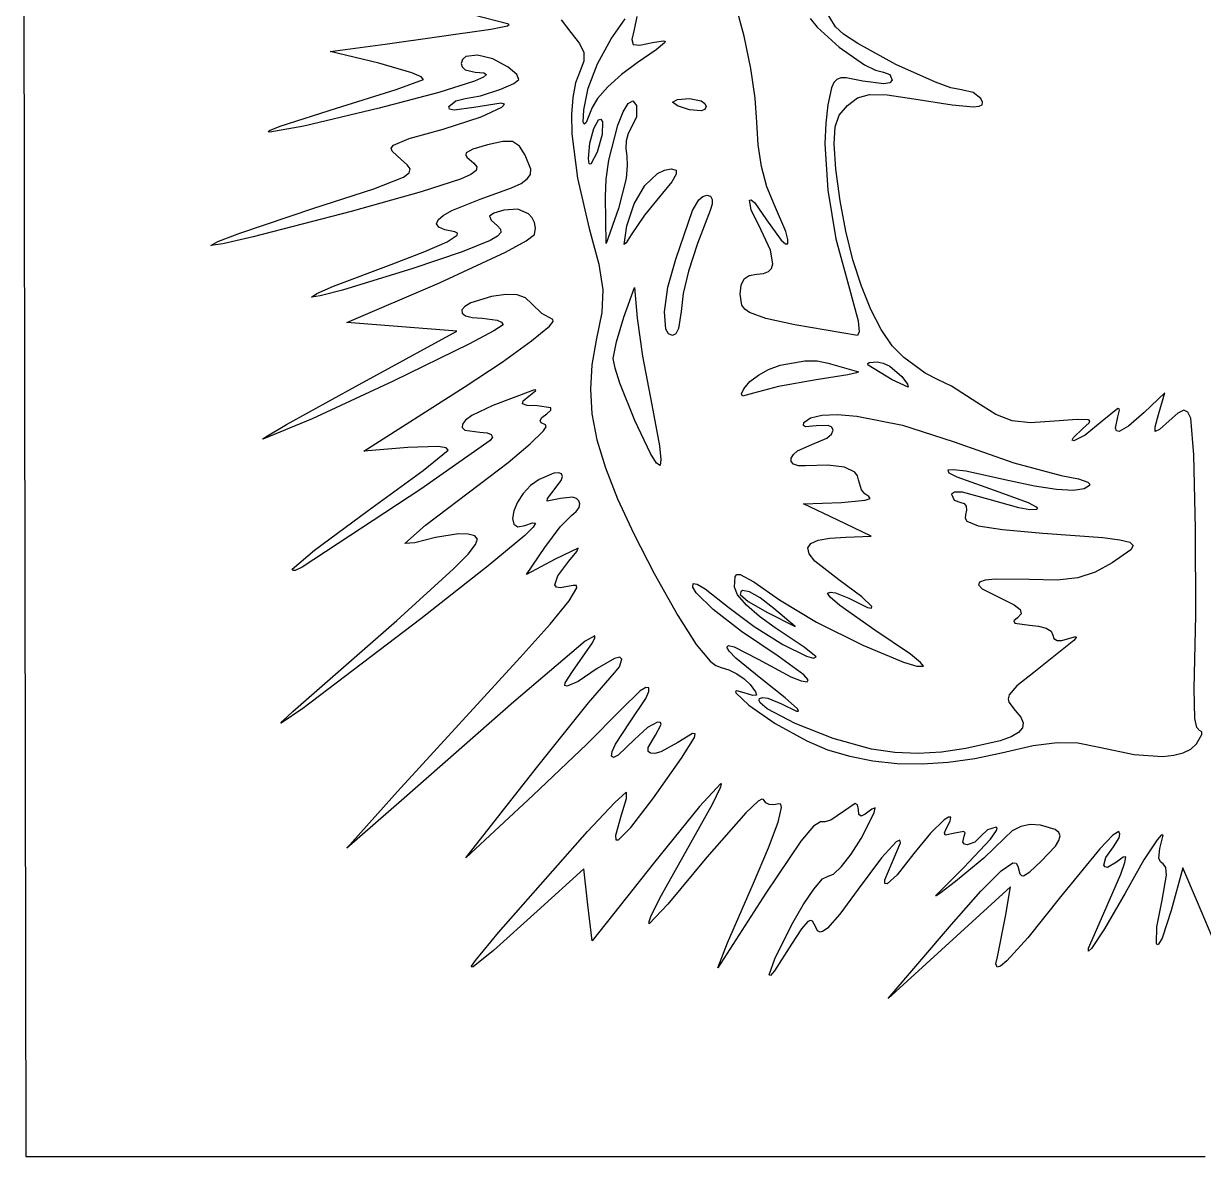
# Model space of a CAD drawing. Extents: x -210 to 584, y -218 to 350.
# Drawn here: x 348.8 to 461.6, y -2.8 to 105.4 of the extents above; entities that cross this region are included whole.
import ezdxf

# ---------------------------------------------------------------- set-up
doc = ezdxf.new("R2010")
doc.units = 0

msp = doc.modelspace()

# ---------------------------------------------------------------- linework, layer by layer
at = {"layer": 'Ebene 1'}
for p, q in [((348.78121, 113.364), (348.98901, -2.817)), ((395.05847, 105.430449), (391.82551, 106.242989)), ((407.416511, 106.126582), (407.14705, 104.86101)), ((417.669469, 104.222877), (416.88124, 107.15524)), ((426.3956, 105.11615), (425.325543, 106.911914)), ((393.469595, 104.893468), (395.051514, 105.225121)), ((395.051514, 105.225121), (395.216833, 105.337739)), ((395.216833, 105.337739), (395.05847, 105.430449)), ((400.170555, 105.806351), (401.09606, 104.58353)), ((404.950152, 103.989779), (406.289201, 105.885208)), ((423.978568, 105.926716), (424.64305, 105.094346)), ((424.64305, 105.094346), (426.759766, 103.171641)), ((427.189945, 104.4154), (426.3956, 105.11615)), ((383.33897, 103.477629), (393.469595, 104.893468)), ((401.09606, 104.58353), (401.946442, 103.531507)), ((403.652463, 101.578468), (404.950152, 103.989779)), ((407.147, 104.86101), (406.920387, 103.914812)), ((406.920387, 103.914812), (407.06075, 103.448149)), ((407.14705, 104.86101), (407.147, 104.86101)), ((408.91106, 103.62507), (409.927899, 103.80603)), ((409.927899, 103.80603), (410.111411, 103.757269)), ((418.311553, 101.154411), (417.669469, 104.222877)), ((428.535818, 103.526704), (427.189945, 104.4154)), ((378.0854, 102.782159), (383.33897, 103.477629)), ((382.73777, 101.646379), (378.0854, 102.782159)), ((401.946442, 103.531507), (402.355785, 102.669093)), ((402.355785, 102.669093), (402.360833, 101.84692)), ((407.06075, 103.448149), (407.685253, 103.378931)), ((409.263732, 102.922935), (407.45128, 101.6841)), ((407.685253, 103.378931), (408.91106, 103.62507)), ((410.067364, 103.601115), (409.263732, 102.922935)), ((410.111411, 103.757269), (410.067364, 103.601115)), ((426.759766, 103.171641), (429.18013, 101.497023)), ((432.186505, 101.532325), (428.535818, 103.526704)), ((385.909639, 100.7261), (382.73777, 101.646379)), ((390.732047, 102.015093), (390.61313, 101.619649)), ((390.61313, 101.619649), (390.71942, 101.293932)), ((391.06096, 102.278182), (390.732047, 102.015093)), ((392.181754, 102.42055), (391.06096, 102.278182)), ((393.641463, 102.073276), (392.181754, 102.42055)), ((395.10604, 101.262879), (393.641463, 102.073276)), ((402.360833, 101.84692), (401.99833, 100.91562)), ((402.77069, 99.26306), (403.652463, 101.578468)), ((407.45128, 101.6841), (405.943717, 100.573884)), ((435.95639, 99.826726), (432.186505, 101.532325)), ((386.785955, 100.354217), (385.909639, 100.7261)), ((390.71942, 101.293932), (391.008826, 101.027201)), ((391.008826, 101.027201), (391.96019, 100.780789)), ((391.96019, 100.780789), (392.784085, 100.728114)), ((393.048221, 100.569674), (392.75094, 100.304851)), ((392.784085, 100.728114), (393.048221, 100.569674)), ((395.942642, 100.570984), (395.10604, 101.262879)), ((396.143229, 100.107941), (395.942642, 100.570984)), ((401.99833, 100.91562), (401.563802, 99.779528)), ((405.943717, 100.573884), (404.627247, 99.396885)), ((418.743632, 98.301835), (418.311553, 101.154411)), ((429.18013, 101.497023), (430.224169, 100.974762)), ((430.224169, 100.974762), (431.00811, 100.78094)), ((431.00811, 100.78094), (431.591168, 100.56048)), ((431.591168, 100.56048), (431.83368, 100.03042)), ((384.407763, 99.134711), (387.00262, 100.108469)), ((387.00262, 100.108469), (386.785955, 100.354217)), ((391.89058, 99.933024), (388.473984, 98.865881)), ((392.75094, 100.304851), (391.89058, 99.933024)), ((394.39965, 99.165749), (395.648623, 99.698086)), ((395.648623, 99.698086), (396.143229, 100.107941)), ((401.563802, 99.779528), (401.287002, 98.380908)), ((404.627247, 99.396885), (403.643526, 98.293536)), ((426.041063, 99.314059), (425.68671, 97.66875)), ((426.248469, 99.806143), (426.041063, 99.314059)), ((426.523924, 100.110399), (426.248469, 99.806143)), ((426.903349, 100.25124), (426.523924, 100.110399)), ((427.422665, 100.253082), (426.903349, 100.25124)), ((429.02466, 99.93742), (427.422665, 100.253082)), ((431.023733, 99.685908), (429.02466, 99.93742)), ((431.617732, 99.784999), (431.023733, 99.685908)), ((431.83368, 100.03042), (431.617732, 99.784999)), ((437.451259, 99.299005), (435.95639, 99.826726)), ((438.4542, 99.10362), (437.451259, 99.299005)), ((378.7132, 97.358289), (384.407763, 99.134711)), ((388.473984, 98.865881), (382.78515, 97.363289)), ((390.0959, 98.044156), (391.01232, 98.264229)), ((391.01232, 98.264229), (392.466068, 98.529053)), ((392.466068, 98.529053), (394.39965, 99.165749)), ((401.287002, 98.380908), (401.166506, 96.744646)), ((402.338334, 97.196321), (402.77069, 99.26306)), ((403.643526, 98.293536), (403.13421, 97.40427)), ((410.819, 97.9428), (411.29384, 98.16995)), ((411.29384, 98.16995), (412.43549, 98.26441)), ((412.43549, 98.26441), (413.577115, 98.041064)), ((418.90185, 96.01714), (418.743632, 98.301835)), ((427.54458, 97.61819), (428.519097, 98.342495)), ((428.519097, 98.342495), (429.672391, 98.66658)), ((429.672391, 98.66658), (431.35053, 98.624972)), ((431.35053, 98.624972), (433.89958, 98.2522)), ((433.89958, 98.2522), (437.548423, 97.672907)), ((439.566184, 98.856743), (438.4542, 99.10362)), ((440.32044, 98.2641), (439.566184, 98.856743)), ((440.471315, 97.922532), (440.32044, 98.2641)), ((373.301534, 95.639114), (378.7132, 97.358289)), ((382.78515, 97.363289), (375.582276, 95.641786)), ((389.45416, 97.515039), (390.0959, 98.044156)), ((389.487977, 97.265382), (389.45416, 97.515039)), ((389.935435, 97.165966), (389.487977, 97.265382)), ((391.83118, 97.426839), (389.935435, 97.165966)), ((394.430054, 97.848033), (391.83118, 97.426839)), ((392.534779, 96.512675), (394.521584, 97.442554)), ((394.762424, 97.729735), (394.430054, 97.848033)), ((394.521584, 97.442554), (394.762424, 97.729735)), ((402.290875, 96.013176), (402.338334, 97.196321)), ((403.13421, 97.40427), (402.574203, 95.990276)), ((406.103538, 96.989858), (406.600526, 97.817289)), ((406.600526, 97.817289), (407.044046, 98.067534)), ((407.044046, 98.067534), (407.38857, 97.60705)), ((407.38857, 97.60705), (407.386065, 96.534035)), ((411.29384, 97.586809), (410.819, 97.9428)), ((412.43549, 97.18248), (411.29384, 97.586809)), ((413.577115, 97.095976), (412.43549, 97.18248)), ((413.577115, 98.041064), (413.924408, 97.799305)), ((413.924408, 97.243482), (413.577115, 97.095976)), ((413.924408, 97.799305), (414.05196, 97.50409)), ((414.05196, 97.50409), (413.924408, 97.243482)), ((414.05196, 97.50409), (414.05196, 97.50409)), ((425.68671, 97.66875), (425.472476, 95.931748)), ((426.771543, 96.701049), (427.54458, 97.61819)), ((437.548423, 97.672907), (439.616668, 97.481405)), ((439.616668, 97.481405), (440.160337, 97.531257)), ((440.160337, 97.531257), (440.431583, 97.678276)), ((440.431583, 97.678276), (440.471315, 97.922532)), ((388.89865, 95.360669), (392.534779, 96.512675)), ((401.166506, 96.744646), (401.200892, 94.895629)), ((402.394572, 95.839405), (402.290875, 96.013176)), ((402.574203, 95.990276), (402.394572, 95.839405)), ((403.29533, 95.404281), (403.752714, 96.23)), ((403.752714, 96.23), (403.958194, 96.294773)), ((403.958194, 96.294773), (404.11998, 96.05295)), ((404.11998, 96.05295), (404.087815, 94.844786)), ((405.598606, 95.718786), (406.103538, 96.989858)), ((407.386065, 96.534035), (406.88799, 95.46627)), ((419.011303, 93.85219), (418.90185, 96.01714)), ((425.472476, 95.931748), (425.402922, 93.956381)), ((426.36764, 95.578199), (426.771543, 96.701049)), ((372.176229, 95.102504), (372.279604, 95.209687)), ((372.339481, 95.067004), (372.176229, 95.102504)), ((372.279604, 95.209687), (373.301534, 95.639114)), ((375.582276, 95.641786), (372.339481, 95.067004)), ((385.650956, 94.451996), (388.89865, 95.360669)), ((401.200892, 94.895629), (401.728617, 90.65887)), ((402.917138, 94.023032), (403.29533, 95.404281)), ((404.087815, 94.844786), (403.61876, 93.15939)), ((404.747018, 92.379891), (405.598606, 95.718786)), ((406.589638, 94.924189), (406.406111, 94.234795)), ((406.88804, 95.46627), (406.589638, 94.924189)), ((406.88799, 95.46627), (406.88804, 95.46627)), ((426.280319, 93.955982), (426.36764, 95.578199)), ((383.926473, 93.548215), (384.140153, 93.83159)), ((384.140153, 93.83159), (385.650956, 94.451996)), ((393.14915, 93.865519), (391.744706, 93.443866)), ((394.587051, 94.181749), (393.14915, 93.865519)), ((395.538771, 94.156005), (394.587051, 94.181749)), ((396.196321, 93.734975), (395.538771, 94.156005)), ((396.75171, 92.865349), (396.196321, 93.734975)), ((402.78745, 92.53349), (402.917138, 94.023032)), ((406.406111, 94.234795), (406.352089, 93.486616)), ((419.33313, 91.777255), (419.011303, 93.85219)), ((425.402922, 93.956381), (425.67074, 89.529136)), ((426.45703, 91.54074), (426.280319, 93.955982)), ((384.015481, 93.239379), (383.926473, 93.548215)), ((384.92618, 92.415289), (384.015481, 93.239379)), ((391.110508, 93.081713), (391.055841, 92.887702)), ((391.055841, 92.887702), (391.162046, 92.66627)), ((391.744706, 93.443866), (391.110508, 93.081713)), ((391.162046, 92.66627), (391.81481, 92.084749)), ((397.274572, 91.525289), (396.75171, 92.865349)), ((402.859001, 92.051653), (402.78745, 92.53349)), ((403.61876, 93.15939), (403.022081, 91.995865)), ((403.61876, 93.15939), (403.61876, 93.15939)), ((406.352089, 93.486616), (406.4422, 92.76818)), ((406.4422, 92.76818), (406.505516, 91.868946)), ((385.470248, 91.955303), (384.92618, 92.415289)), ((385.740301, 91.561263), (385.470248, 91.955303)), ((385.645924, 91.183234), (385.740301, 91.561263)), ((392.044003, 91.413854), (391.556628, 91.03242)), ((391.81481, 92.084749), (392.104951, 91.754777)), ((392.104951, 91.754777), (392.044003, 91.413854)), ((397.236379, 91.025585), (397.274572, 91.525289)), ((403.022081, 91.995865), (402.859001, 92.051653)), ((404.491413, 90.579154), (404.747018, 92.379891)), ((406.505516, 91.868946), (406.3786, 90.628481)), ((409.400334, 91.125376), (410.045743, 91.442865)), ((410.045743, 91.442865), (410.69096, 91.55355)), ((410.69096, 91.55355), (411.160595, 91.432066)), ((411.160595, 91.432066), (411.190415, 91.037354)), ((419.857532, 89.83882), (419.33313, 91.777255)), ((426.849398, 88.500758), (426.45703, 91.54074)), ((382.272046, 89.645895), (385.0967, 90.771285)), ((385.0967, 90.771285), (385.645924, 91.183234)), ((390.567488, 90.580914), (386.782558, 89.349446)), ((391.556628, 91.03242), (390.567488, 90.580914)), ((396.358553, 90.16969), (396.944519, 90.586861)), ((396.944519, 90.586861), (397.236379, 91.025585)), ((401.728617, 90.65887), (402.85879, 85.86972)), ((404.40997, 88.86895), (404.491413, 90.579154)), ((406.3786, 90.628481), (405.6571, 87.77872)), ((408.176574, 89.957372), (409.400334, 91.125376)), ((410.764175, 90.324025), (409.86563, 89.24669)), ((411.190415, 91.037354), (410.764175, 90.324025)), ((376.54301, 87.785629), (382.272046, 89.645895)), ((386.782558, 89.349446), (380.08651, 87.482969)), ((392.43164, 88.653209), (395.438043, 89.734643)), ((395.438043, 89.734643), (396.358553, 90.16969)), ((407.154951, 88.224315), (408.176574, 89.957372)), ((409.86563, 89.24669), (408.135731, 87.124647)), ((409.86563, 89.24669), (409.86563, 89.24669)), ((420.57471, 88.08337), (419.857532, 89.83882)), ((425.67074, 89.529136), (426.435943, 84.864173)), ((389.73154, 87.586959), (392.43164, 88.653209)), ((404.46697, 84.42328), (404.40997, 88.86895)), ((406.47074, 86.10098), (407.154951, 88.224315)), ((412.73575, 87.5691), (413.329336, 88.605875)), ((413.329336, 88.605875), (413.720242, 88.921266)), ((413.720242, 88.921266), (414.11361, 89.0371)), ((414.11361, 89.0371), (414.454284, 88.934698)), ((414.619096, 88.179394), (414.43394, 87.5691)), ((414.454284, 88.934698), (414.624329, 88.641695)), ((414.624329, 88.641695), (414.619096, 88.179394)), ((418.175274, 88.572899), (418.348714, 88.593032)), ((418.358331, 87.655373), (418.175274, 88.572899)), ((418.348714, 88.593032), (418.687202, 88.29808)), ((418.687202, 88.29808), (419.82452, 86.69492)), ((421.654788, 85.565153), (420.57471, 88.08337)), ((427.396675, 85.588703), (426.849398, 88.500758)), ((369.450899, 85.410615), (376.54301, 87.785629)), ((380.08651, 87.482969), (370.73864, 85.065534)), ((388.409293, 86.687723), (388.896488, 87.114278)), ((388.896488, 87.114278), (389.73154, 87.586959)), ((393.736802, 87.31072), (393.337833, 87.01909)), ((393.337833, 87.01909), (393.473887, 86.648442)), ((394.70793, 87.616869), (393.736802, 87.31072)), ((396.031446, 87.700063), (394.70793, 87.616869)), ((397.058309, 87.259228), (396.031446, 87.700063)), ((397.413007, 86.88029), (397.058309, 87.259228)), ((397.636557, 86.415933), (397.413007, 86.88029)), ((405.6571, 87.77872), (404.46697, 84.42328)), ((408.135731, 87.124647), (406.87447, 85.26212)), ((411.14465, 82.93841), (412.73575, 87.5691)), ((414.43394, 87.5691), (413.214587, 84.41404)), ((414.43394, 87.5691), (414.43394, 87.5691)), ((419.30597, 85.6815), (418.358331, 87.655373)), ((388.273345, 86.311662), (388.409293, 86.687723)), ((388.492039, 85.990468), (388.273345, 86.311662)), ((389.068766, 85.72851), (388.492039, 85.990468)), ((393.473887, 86.648442), (394.10783, 86.105239)), ((394.10783, 86.105239), (394.39241, 85.798387)), ((394.39241, 85.798387), (394.399614, 85.481069)), ((397.61423, 85.291749), (397.709963, 85.881354)), ((397.709963, 85.881354), (397.636557, 86.415933)), ((402.85879, 85.86972), (403.769405, 82.444906)), ((406.200405, 84.316887), (406.47074, 86.10098)), ((419.82452, 86.69492), (421.208282, 84.738753)), ((366.67581, 84.241429), (367.361853, 84.617135)), ((367.361853, 84.617135), (369.450899, 85.410615)), ((370.73864, 85.065534), (367.826581, 84.401133)), ((390.00692, 85.530159), (389.068766, 85.72851)), ((389.276195, 84.590594), (390.24805, 85.22683)), ((390.282521, 85.421843), (390.00692, 85.530159)), ((390.24805, 85.22683), (390.282521, 85.421843)), ((393.395125, 84.72155), (390.720821, 83.639713)), ((394.08275, 85.129914), (393.395125, 84.72155)), ((394.399614, 85.481069), (394.08275, 85.129914)), ((394.845319, 83.602695), (396.821451, 84.677364)), ((396.821451, 84.677364), (397.61423, 85.291749)), ((406.87447, 85.26212), (406.407979, 84.472047)), ((420.18717, 83.794125), (419.30597, 85.6815)), ((421.208282, 84.738753), (421.623425, 84.377794)), ((421.855605, 84.807516), (421.654788, 85.565153)), ((421.842175, 84.406223), (421.855605, 84.807516)), ((426.435943, 84.864173), (427.64431, 80.43865)), ((428.081236, 82.853468), (427.396675, 85.588703)), ((367.826581, 84.401133), (366.67581, 84.241429)), ((383.91194, 82.430479), (387.145958, 83.649221)), ((390.720821, 83.639713), (386.00316, 82.048589)), ((387.145958, 83.649221), (389.276195, 84.590594)), ((388.53466, 80.678069), (394.845319, 83.602695)), ((406.407979, 84.472047), (406.200405, 84.316887)), ((413.214587, 84.41404), (412.357422, 81.793081)), ((420.415791, 82.489233), (420.18717, 83.794125)), ((421.623425, 84.377794), (421.842175, 84.406223)), ((378.409845, 80.340479), (383.91194, 82.430479)), ((403.769405, 82.444906), (404.155616, 80.006825)), ((410.373451, 80.238255), (411.14465, 82.93841)), ((420.284335, 82.044305), (420.415791, 82.489233)), ((428.885454, 80.343946), (428.081236, 82.853468)), ((386.00316, 82.048589), (379.267903, 79.97532)), ((412.357422, 81.793081), (411.845847, 79.648426)), ((417.665299, 81.03928), (418.167429, 81.3788)), ((418.167429, 81.3788), (418.90185, 81.48722)), ((418.90185, 81.48722), (419.527784, 81.547663)), ((419.527784, 81.547663), (419.988472, 81.731903)), ((419.988472, 81.731903), (420.284335, 82.044305)), ((376.803639, 79.63459), (378.409845, 80.340479)), ((379.70186, 76.873539), (388.53466, 80.678069)), ((406.17213, 77.37773), (407.18243, 80.22918)), ((407.18243, 80.22918), (407.43266, 77.29317)), ((410.052265, 77.893859), (410.373451, 80.238255)), ((417.28536, 79.58139), (417.377322, 80.447273)), ((417.377322, 80.447273), (417.665299, 81.03928)), ((427.64431, 80.43865), (428.578499, 77.032115)), ((429.791703, 78.10903), (428.885454, 80.343946)), ((376.29391, 79.292109), (376.803639, 79.63459)), ((377.151455, 79.414732), (376.29391, 79.292109)), ((379.267903, 79.97532), (377.151455, 79.414732)), ((393.51773, 79.349509), (391.554915, 78.75601)), ((394.902872, 79.541972), (393.51773, 79.349509)), ((395.967613, 79.504181), (394.902872, 79.541972)), ((396.767194, 79.2268), (395.967613, 79.504181)), ((397.35686, 78.700489), (396.767194, 79.2268)), ((404.155616, 80.006825), (404.0639, 77.826617)), ((411.845847, 79.648426), (411.66326, 77.92228)), ((417.454487, 78.541752), (417.28536, 79.58139)), ((390.981533, 78.415297), (390.694795, 78.079304)), ((390.694795, 78.079304), (390.705672, 77.773551)), ((391.554915, 78.75601), (390.981533, 78.415297)), ((398.340104, 77.743596), (397.35686, 78.700489)), ((410.195997, 76.240991), (410.052265, 77.893859)), ((411.66326, 77.92228), (411.401241, 76.293058)), ((417.725105, 78.153716), (417.454487, 78.541752)), ((418.172391, 77.824004), (417.725105, 78.153716)), ((430.782358, 76.197612), (429.791703, 78.10903)), ((384.95543, 76.454139), (379.70186, 76.873539)), ((390.705672, 77.773551), (391.025135, 77.523558)), ((391.025135, 77.523558), (391.664154, 77.354847)), ((391.664154, 77.354847), (392.6337, 77.292939)), ((392.6337, 77.292939), (394.053679, 77.108135)), ((394.053679, 77.108135), (394.480139, 76.908092)), ((394.480139, 76.908092), (394.63023, 76.663809)), ((399.39174, 77.148579), (398.340104, 77.743596)), ((399.062533, 76.534366), (399.417114, 76.955816)), ((399.417114, 76.955816), (399.39174, 77.148579)), ((404.0639, 77.826617), (403.54073, 75.17542)), ((405.458609, 75.038045), (406.17213, 77.37773)), ((407.43266, 77.29317), (407.956074, 73.643331)), ((419.75486, 77.250951), (418.172391, 77.824004)), ((422.51768, 76.6454), (419.75486, 77.250951)), ((428.578499, 77.032115), (428.687037, 75.995837)), ((380.51011, 70.763849), (390.20897, 76.034709)), ((390.20897, 76.034709), (384.95543, 76.454139)), ((393.745886, 76.073973), (391.40465, 74.839108)), ((394.63023, 76.663809), (393.745886, 76.073973)), ((397.35274, 75.111406), (399.062533, 76.534366)), ((410.446864, 75.778808), (410.195997, 76.240991)), ((410.81955, 75.61542), (410.446864, 75.778808)), ((411.136342, 75.797445), (410.81955, 75.61542)), ((411.401241, 76.293058), (411.136342, 75.797445)), ((428.5183, 75.61524), (422.51768, 76.6454)), ((428.687037, 75.995837), (428.5183, 75.61524)), ((431.839793, 74.658584), (430.782358, 76.197612)), ((391.40465, 74.839108), (384.129568, 71.280464)), ((394.540822, 73.091714), (397.35274, 75.111406)), ((403.54073, 75.17542), (403.116176, 72.816335)), ((405.16184, 73.41707), (405.458609, 75.038045)), ((432.94638, 73.54084), (431.839793, 74.658584)), ((405.334103, 72.495004), (405.16184, 73.41707)), ((407.956074, 73.643331), (408.863, 68.99105)), ((434.997903, 72.044041), (432.94638, 73.54084)), ((390.90524, 70.687299), (394.540822, 73.091714)), ((403.116176, 72.816335), (402.969679, 70.501139)), ((405.792381, 71.070419), (405.334103, 72.495004)), ((419.032214, 71.851761), (420.014834, 72.380378)), ((420.014834, 72.380378), (421.121011, 72.796198)), ((421.121011, 72.796198), (423.488143, 73.223003)), ((423.488143, 73.223003), (424.64115, 73.20077)), ((424.64115, 73.20077), (425.70182, 72.9993)), ((425.70182, 72.9993), (428.595, 72.15)), ((429.485454, 72.945858), (429.613066, 73.038527)), ((429.543869, 72.796186), (429.485454, 72.945858)), ((431.8333, 71.39744), (429.543869, 72.796186)), ((429.613066, 73.038527), (430.38727, 73.09886)), ((430.38727, 73.09886), (430.95941, 72.988735)), ((430.95941, 72.988735), (431.594586, 72.688891)), ((431.594586, 72.688891), (432.74464, 71.70323)), ((384.129568, 71.280464), (376.361116, 67.680217)), ((407.215923, 67.51582), (405.792381, 71.070419)), ((417.65354, 70.52257), (418.227125, 71.226955)), ((418.227125, 71.226955), (419.032214, 71.851761)), ((424.55914, 71.40714), (420.965204, 70.766876)), ((427.578376, 71.886446), (424.55914, 71.40714)), ((428.40323, 72.057394), (427.578376, 71.886446)), ((428.595, 72.15), (428.40323, 72.057394)), ((428.595, 72.15), (428.595, 72.15)), ((433.362572, 70.697784), (431.8333, 71.39744)), ((432.74464, 71.70323), (433.290217, 70.9767)), ((432.74464, 71.70323), (432.74464, 71.70323)), ((436.1708, 71.42148), (434.997903, 72.044041)), ((437.500098, 70.773914), (436.1708, 71.42148)), ((373.908254, 67.111126), (380.51011, 70.763849)), ((381.31836, 64.563389), (390.90524, 70.687299)), ((397.52514, 70.413983), (393.64399, 68.941339)), ((397.079, 69.819889), (397.730018, 70.346384)), ((397.748686, 70.441157), (397.52514, 70.413983)), ((397.730018, 70.346384), (397.748686, 70.441157)), ((402.969679, 70.501139), (403.121811, 68.147124)), ((417.437489, 70.058458), (417.65354, 70.52257)), ((417.505155, 69.841614), (417.437489, 70.058458)), ((418.56682, 70.11627), (417.505155, 69.841614)), ((420.965204, 70.766876), (418.56682, 70.11627)), ((433.290217, 70.9767), (433.362572, 70.697784)), ((439.92762, 69.21701), (437.500098, 70.773914)), ((457.89838, 70.16319), (455.92735, 68.27576)), ((457.28645, 68.06606), (457.89838, 70.16319)), ((393.64399, 68.941339), (391.64214, 67.972288)), ((396.493188, 69.097698), (396.555645, 69.373347)), ((396.925696, 68.954256), (396.493188, 69.097698)), ((396.555645, 69.373347), (397.079, 69.819889)), ((397.88724, 68.904339), (396.925696, 68.954256)), ((399.187451, 68.717423), (397.88724, 68.904339)), ((408.863, 68.99105), (408.863, 68.991)), ((408.863, 68.991), (409.576135, 65.0763)), ((441.735266, 68.095915), (439.92762, 69.21701)), ((391.64214, 67.972288), (391.048238, 67.539564)), ((398.164844, 67.514665), (398.338745, 67.796)), ((398.338745, 67.796), (398.80608, 68.154179)), ((398.80608, 68.154179), (399.200319, 68.488265)), ((399.200319, 68.488265), (399.187451, 68.717423)), ((403.121811, 68.147124), (403.593146, 65.671584)), ((423.39324, 67.3053), (424.006524, 67.77778)), ((424.006524, 67.77778), (425.100995, 68.031731)), ((425.100995, 68.031731), (426.603384, 68.076475)), ((426.603384, 68.076475), (428.440421, 67.921339)), ((428.440421, 67.921339), (432.825357, 67.04872)), ((443.315386, 67.486449), (441.735266, 68.095915)), ((453.410761, 68.649465), (451.91519, 67.43692)), ((453.17813, 66.765422), (453.40706, 67.85633)), ((453.40706, 67.85633), (453.568981, 68.495919)), ((453.533306, 68.634408), (453.410761, 68.649465)), ((453.568981, 68.495919), (453.533306, 68.634408)), ((455.92735, 68.27576), (454.438838, 66.975233)), ((456.969218, 66.902316), (457.28645, 68.06606)), ((459.152827, 68.203515), (458.29855, 67.47312)), ((459.712496, 68.481278), (459.152827, 68.203515)), ((460.086205, 68.319964), (459.712496, 68.481278)), ((460.3826, 67.73313), (460.086205, 68.319964)), ((460.674654, 64.229424), (460.3826, 67.73313)), ((376.361116, 67.680217), (371.65543, 65.730709)), ((372.092943, 66.054298), (373.908254, 67.111126)), ((390.73376, 67.157834), (390.704762, 66.839444)), ((390.704762, 66.839444), (390.9673, 66.596738)), ((391.048238, 67.539564), (390.73376, 67.157834)), ((390.9673, 66.596738), (392.39121, 66.387759)), ((398.281775, 67.28698), (398.164844, 67.514665)), ((398.68694, 67.089749), (398.281775, 67.28698)), ((398.489161, 66.534048), (398.734486, 66.91186)), ((398.734486, 66.91186), (398.68694, 67.089749)), ((408.730346, 64.357521), (407.215923, 67.51582)), ((423.345009, 67.044578), (423.39324, 67.3053)), ((423.54852, 66.897047), (423.345009, 67.044578)), ((424.5579, 66.98369), (423.54852, 66.897047)), ((425.700321, 67.045321), (424.5579, 66.98369)), ((426.047851, 66.870725), (425.700321, 67.045321)), ((426.016052, 66.20706), (426.17549, 66.57698)), ((426.17549, 66.57698), (426.047851, 66.870725)), ((432.825357, 67.04872), (437.66964, 65.48847)), ((445.052933, 67.29575), (443.315386, 67.486449)), ((447.33286, 67.43096), (445.052933, 67.29575)), ((449.499965, 67.614838), (447.33286, 67.43096)), ((449.151251, 65.887293), (450.01325, 66.69943)), ((450.561049, 67.583689), (449.499965, 67.614838)), ((450.01325, 66.69943), (450.678136, 67.293292)), ((451.91519, 67.43692), (450.29451, 66.103923)), ((450.727466, 67.47366), (450.561049, 67.583689)), ((450.678136, 67.293292), (450.727466, 67.47366)), ((453.278592, 66.518939), (453.17813, 66.765422)), ((454.438838, 66.975233), (453.522244, 66.471755)), ((456.973256, 66.450081), (456.969218, 66.902316)), ((457.386917, 66.657601), (456.973256, 66.450081)), ((458.29855, 67.47312), (457.386917, 66.657601)), ((371.65543, 65.730709), (371.683803, 65.790526)), ((371.683803, 65.790526), (372.092943, 66.054298)), ((393.40151, 65.593149), (386.75237, 60.95553)), ((392.39121, 66.387759), (393.090052, 66.334047)), ((393.090052, 66.334047), (393.498246, 66.17831)), ((393.605497, 65.928645), (393.40151, 65.593149)), ((393.498246, 66.17831), (393.605497, 65.928645)), ((397.224226, 65.272326), (398.489161, 66.534048)), ((403.593146, 65.671584), (404.404256, 62.991811)), ((424.15489, 65.20489), (425.581939, 65.825055)), ((425.581939, 65.825055), (426.016052, 66.20706)), ((437.66964, 65.48847), (437.66969, 65.48836)), ((437.66969, 65.48836), (443.463776, 63.478001)), ((449.051011, 65.640237), (449.151251, 65.887293)), ((449.20657, 65.5495), (449.051011, 65.640237)), ((450.29451, 66.103923), (449.20657, 65.5495)), ((453.522244, 66.471755), (453.278592, 66.518939)), ((385.53437, 64.930339), (381.31836, 64.563389)), ((388.404728, 65.009463), (385.53437, 64.930339)), ((386.98743, 62.730185), (389.38546, 64.684449)), ((389.194479, 64.893438), (388.404728, 65.009463)), ((389.38546, 64.684449), (389.194479, 64.893438)), ((395.100799, 63.491931), (397.224226, 65.272326)), ((409.302225, 63.428311), (408.730346, 64.357521)), ((409.576135, 65.0763), (409.69944, 63.788255)), ((422.387086, 64.251329), (422.790813, 64.609982)), ((422.790813, 64.609982), (424.15489, 65.20489)), ((392.32754, 61.380209), (395.100799, 63.491931)), ((409.63353, 63.19977), (409.302225, 63.428311)), ((409.69944, 63.788255), (409.63353, 63.19977)), ((422.182139, 63.896194), (422.387086, 64.251329)), ((422.185899, 63.577814), (422.182139, 63.896194)), ((422.408295, 63.329426), (422.185899, 63.577814)), ((422.859256, 63.184269), (422.408295, 63.329426)), ((423.54871, 63.17558), (422.859256, 63.184269)), ((425.68688, 63.242504), (423.54871, 63.17558)), ((427.273459, 63.034529), (425.68688, 63.242504)), ((443.463776, 63.478001), (447.99799, 62.26394)), ((460.843561, 57.16359), (460.674654, 64.229424)), ((381.73442, 58.892229), (386.98743, 62.730185)), ((399.491387, 62.466218), (398.06459, 61.869269)), ((399.944228, 62.515982), (399.491387, 62.466218)), ((400.213325, 62.410326), (399.944228, 62.515982)), ((400.170165, 61.763918), (400.291147, 62.157042)), ((400.291147, 62.157042), (400.213325, 62.410326)), ((404.404256, 62.991811), (405.575713, 60.025097)), ((428.260538, 62.564285), (427.273459, 63.034529)), ((428.514294, 62.234758), (428.260538, 62.564285)), ((428.60021, 61.8444), (428.514294, 62.234758)), ((437.698826, 62.795701), (437.145657, 62.747512)), ((437.145657, 62.747512), (437.238032, 62.518183)), ((437.238032, 62.518183), (437.994427, 62.118841)), ((438.87906, 62.651621), (437.698826, 62.795701)), ((437.994427, 62.118841), (441.57319, 60.85463)), ((443.04681, 61.74214), (438.87906, 62.651621)), ((447.99799, 62.26394), (449.649943, 61.924216)), ((386.75237, 60.95553), (375.42011, 53.490449)), ((387.212906, 57.514563), (392.32754, 61.380209)), ((397.238438, 61.281079), (396.545278, 60.524694)), ((398.06459, 61.869269), (397.238438, 61.281079)), ((399.30167, 60.589319), (400.170165, 61.763918)), ((428.896984, 60.880861), (428.60021, 61.8444)), ((445.420268, 61.220677), (443.04681, 61.74214)), ((447.526057, 60.903191), (445.420268, 61.220677)), ((450.18426, 60.9623), (449.176586, 60.81022)), ((449.649943, 61.924216), (450.529269, 61.615291)), ((450.689523, 61.305281), (450.18426, 60.9623)), ((450.529269, 61.615291), (450.695933, 61.462415)), ((450.695933, 61.462415), (450.689523, 61.305281)), ((396.545278, 60.524694), (396.012624, 59.68989)), ((398.840355, 59.812705), (398.871604, 60.062063)), ((400.10992, 60.058619), (398.840355, 59.812705)), ((398.871604, 60.062063), (399.30167, 60.589319)), ((401.248462, 60.182383), (400.10992, 60.058619)), ((401.636231, 60.054303), (401.248462, 60.182383)), ((401.882925, 59.830533), (401.636231, 60.054303)), ((401.97349, 59.534286), (401.882925, 59.830533)), ((405.575713, 60.025097), (407.12809, 56.688736)), ((426.98373, 59.68136), (429.255639, 59.89635)), ((429.218227, 60.491018), (428.896984, 60.880861)), ((429.61051, 60.23293), (429.218227, 60.491018)), ((429.255639, 59.89635), (429.7158, 60.058497)), ((429.7158, 60.058497), (429.61051, 60.23293)), ((437.776849, 60.670009), (437.49087, 60.46519)), ((437.49087, 60.46519), (437.753693, 59.908722)), ((437.753693, 59.908722), (438.38559, 59.67726)), ((438.555505, 60.645186), (437.776849, 60.670009)), ((441.11516, 59.97145), (438.555505, 60.645186)), ((443.93878, 59.157579), (441.11516, 59.97145)), ((441.57319, 60.85463), (444.814681, 59.673486)), ((449.176586, 60.81022), (447.526057, 60.903191)), ((376.5886, 55.110075), (381.73442, 58.892229)), ((395.667989, 58.86644), (395.538887, 58.144119)), ((396.012624, 59.68989), (395.667989, 58.86644)), ((401.15786, 58.442819), (401.626012, 58.817216)), ((401.626012, 58.817216), (401.892871, 59.188776)), ((401.892871, 59.188776), (401.97349, 59.534286)), ((423.34665, 59.55296), (426.98373, 59.68136)), ((426.57961, 57.99967), (423.34665, 59.55296)), ((438.38559, 59.67726), (438.698444, 59.583826)), ((438.698444, 59.583826), (438.888875, 59.329429)), ((438.941891, 58.952922), (438.8425, 58.49316)), ((438.888875, 59.329429), (438.941891, 58.952922)), ((445.003166, 58.981069), (443.93878, 59.157579)), ((444.814681, 59.673486), (445.595325, 59.243105)), ((445.63806, 59.00064), (445.003166, 58.981069)), ((445.595325, 59.243105), (445.717268, 59.094581)), ((445.717268, 59.094581), (445.63806, 59.00064)), ((395.538887, 58.144119), (395.65283, 57.612701)), ((395.65283, 57.612701), (396.037334, 57.361959)), ((396.71991, 57.481669), (397.4535, 57.728147)), ((397.4535, 57.728147), (397.731868, 57.683693)), ((397.731868, 57.683693), (397.500218, 57.299116)), ((400.095253, 57.33817), (401.15786, 58.442819)), ((429.81257, 56.44638), (426.57961, 57.99967)), ((438.8425, 58.49316), (438.802468, 58.16456)), ((438.802468, 58.16456), (438.968329, 57.884102)), ((438.968329, 57.884102), (440.056655, 57.434935)), ((385.22602, 55.760969), (387.212906, 57.514563)), ((390.374044, 56.689106), (388.15389, 56.311259)), ((391.300187, 56.658392), (390.374044, 56.689106)), ((391.93815, 56.474139), (391.300187, 56.658392)), ((392.169164, 56.181445), (391.93815, 56.474139)), ((396.703759, 56.525225), (393.197235, 53.612742)), ((396.037334, 57.361959), (396.71991, 57.481669)), ((397.500218, 57.299116), (396.703759, 56.525225)), ((398.62262, 55.376459), (400.095253, 57.33817)), ((407.12809, 56.688736), (409.08196, 52.90002)), ((427.38785, 56.37128), (429.81257, 56.44638)), ((440.056655, 57.434935), (442.385339, 57.080298)), ((442.385339, 57.080298), (446.23224, 56.75483)), ((446.23224, 56.75483), (451.963353, 56.315088)), ((460.86049, 48.912201), (460.843561, 57.16359)), ((386.185295, 55.819649), (385.22602, 55.760969)), ((388.15389, 56.311259), (386.185295, 55.819649)), ((391.293128, 54.748923), (392.002616, 55.653045)), ((392.002616, 55.653045), (392.169164, 56.181445)), ((396.85799, 52.804399), (398.62262, 55.376459)), ((401.797208, 55.312045), (399.59527, 54.258289)), ((401.682755, 54.984337), (401.797208, 55.312045)), ((423.768136, 55.323684), (424.052346, 55.753768)), ((423.895611, 54.768096), (423.768136, 55.323684)), ((424.052346, 55.753768), (424.749517, 56.066377)), ((424.749517, 56.066377), (425.860926, 56.269539)), ((425.860926, 56.269539), (427.38785, 56.37128)), ((451.963353, 56.315088), (453.610042, 56.112876)), ((453.610042, 56.112876), (454.550573, 55.876531)), ((454.550573, 55.876531), (454.864761, 55.571624)), ((454.864761, 55.571624), (454.632421, 55.163724)), ((374.4483, 53.289989), (376.5886, 55.110075)), ((389.895325, 53.329064), (391.293128, 54.748923)), ((399.59527, 54.258289), (396.85799, 52.804399)), ((400.91816, 54.063309), (401.682755, 54.984337)), ((424.433495, 54.078976), (423.895611, 54.768096)), ((454.632421, 55.163724), (452.84742, 53.90123)), ((374.524983, 53.174962), (374.4483, 53.289989)), ((374.733771, 53.174421), (374.524983, 53.174962)), ((375.42011, 53.490449), (374.733771, 53.174421)), ((384.453272, 48.38207), (389.895325, 53.329064)), ((393.197235, 53.612742), (386.77395, 48.552719)), ((399.867424, 52.664422), (400.91816, 54.063309)), ((426.73538, 52.26803), (424.433495, 54.078976)), ((452.84742, 53.90123), (451.226957, 52.999227)), ((399.584383, 51.81123), (399.867424, 52.664422)), ((409.08196, 52.90002), (411.323742, 48.869064)), ((412.763468, 51.595835), (412.79434, 51.94088)), ((412.79434, 51.94088), (413.174166, 51.871457)), ((416.74607, 51.58665), (416.821997, 52.588028)), ((416.821997, 52.588028), (416.989309, 52.796044)), ((416.989309, 52.796044), (417.307211, 52.790579)), ((417.307211, 52.790579), (418.587862, 52.084112)), ((418.587862, 52.084112), (421.0501, 50.35844)), ((428.933121, 50.660632), (426.73538, 52.26803)), ((440.181038, 52.069945), (440.089314, 51.799125)), ((440.710147, 52.2527), (440.181038, 52.069945)), ((441.681003, 52.350575), (440.710147, 52.2527)), ((444.96539, 52.30443), (441.681003, 52.350575)), ((447.593673, 52.263165), (444.96539, 52.30443)), ((449.578285, 52.473985), (447.593673, 52.263165)), ((451.226957, 52.999227), (449.578285, 52.473985)), ((399.730816, 51.588883), (399.584383, 51.81123)), ((400.069255, 51.502495), (399.730816, 51.588883)), ((401.32226, 51.736979), (400.069255, 51.502495)), ((400.934111, 50.271271), (401.670494, 51.505545)), ((401.632861, 51.747847), (401.32226, 51.736979)), ((401.670494, 51.505545), (401.632861, 51.747847)), ((413.097149, 51.044493), (412.763468, 51.595835)), ((414.727251, 49.435123), (413.097149, 51.044493)), ((413.174166, 51.871457), (413.94783, 51.412041)), ((413.94783, 51.412041), (416.22617, 49.62687)), ((417.054316, 50.852007), (416.74607, 51.58665)), ((417.893601, 49.871772), (417.054316, 50.852007)), ((417.344122, 51.139859), (417.285, 50.8908)), ((417.285, 50.8908), (418.05662, 50.21904)), ((417.285, 50.8908), (417.285, 50.8908)), ((417.516571, 51.263423), (417.344122, 51.139859)), ((418.171936, 51.146384), (417.516571, 51.263423)), ((419.192073, 50.564312), (418.171936, 51.146384)), ((425.64948, 51.02246), (425.928784, 51.107167)), ((425.88677, 50.617858), (425.64948, 51.02246)), ((425.928784, 51.107167), (426.402764, 51.040443)), ((426.402764, 51.040443), (427.66961, 50.5179)), ((440.089314, 51.799125), (440.430616, 51.437055)), ((440.430616, 51.437055), (442.39486, 50.42642)), ((399.127623, 48.053841), (400.934111, 50.271271)), ((419.135743, 48.773919), (417.893601, 49.871772)), ((418.05662, 50.21904), (419.91178, 49.16259)), ((420.51796, 49.54184), (419.192073, 50.564312)), ((421.0501, 50.35844), (424.58014, 48.240354)), ((426.819358, 49.813579), (425.88677, 50.617858)), ((430.17628, 47.47198), (426.819358, 49.813579)), ((427.66961, 50.5179), (429.477133, 49.641512)), ((429.872671, 49.737108), (428.933121, 50.660632)), ((429.477133, 49.641512), (429.846594, 49.576815)), ((429.846594, 49.576815), (429.872671, 49.737108)), ((442.39486, 50.42642), (443.484592, 49.895275)), ((443.484592, 49.895275), (444.067691, 49.443626)), ((386.77395, 48.552719), (375.492978, 39.973183)), ((411.323742, 48.869064), (413.071985, 46.113178)), ((417.422805, 47.337183), (414.727251, 49.435123)), ((416.22617, 49.62687), (418.632402, 47.817184)), ((420.65256, 47.68642), (419.135743, 48.773919)), ((419.91178, 49.16259), (422.53856, 47.83228)), ((422.53856, 47.83228), (420.51796, 49.54184)), ((443.80928, 48.65977), (443.474801, 48.349476)), ((444.16798, 49.041712), (443.80928, 48.65977)), ((444.067691, 49.443626), (444.16798, 49.041712)), ((460.69661, 41.85183), (460.86049, 48.912201)), ((374.51345, 39.691939), (384.453272, 48.38207)), ((396.26554, 44.872939), (399.127623, 48.053841)), ((418.632402, 47.817184), (421.374139, 46.116576)), ((423.411519, 45.83187), (420.65256, 47.68642)), ((424.58014, 48.240354), (429.010808, 46.039834)), ((433.565839, 45.164313), (430.17628, 47.47198)), ((443.474801, 48.349476), (443.554136, 48.128424)), ((443.554136, 48.128424), (444.96709, 47.94612)), ((444.96709, 47.94612), (445.830106, 47.86789)), ((445.830106, 47.86789), (446.536843, 47.664302)), ((446.536843, 47.664302), (447.014368, 47.366264)), ((402.481529, 46.433549), (395.66453, 40.621119)), ((401.27605, 43.528929), (403.17294, 46.255219)), ((403.387263, 46.938905), (402.481529, 46.433549)), ((403.17294, 46.255219), (403.3944, 46.726402)), ((403.3944, 46.726402), (403.387263, 46.938905)), ((420.92197, 44.97509), (417.422805, 47.337183)), ((449.201979, 46.495736), (445.36179, 43.43288)), ((447.014368, 47.366264), (447.18975, 47.00468)), ((447.18975, 47.00468), (447.295504, 46.674391)), ((447.295504, 46.674391), (447.589629, 46.496621)), ((447.589629, 46.496621), (448.037419, 46.480448)), ((448.037419, 46.480448), (448.60417, 46.63495)), ((448.60417, 46.63495), (449.391499, 46.86529)), ((449.427136, 46.763688), (449.201979, 46.495736)), ((449.391499, 46.86529), (449.427136, 46.763688)), ((413.071985, 46.113178), (414.420245, 44.500362)), ((416.019824, 45.859983), (416.175634, 46.009376)), ((416.252653, 45.449652), (416.019824, 45.859983)), ((416.175634, 46.009376), (416.722751, 45.878454)), ((416.871457, 44.797762), (416.252653, 45.449652)), ((416.722751, 45.878454), (419.00157, 44.69816)), ((421.374139, 46.116576), (423.625111, 44.992518)), ((424.55905, 44.91248), (423.411519, 45.83187)), ((429.010808, 46.039834), (432.902147, 44.418222)), ((434.533758, 44.396714), (433.565839, 45.164313)), ((384.54604, 32.039239), (396.26554, 44.872939)), ((405.28003, 44.772374), (403.62216, 43.795779)), ((405.784362, 44.875914), (405.28003, 44.772374)), ((405.763146, 43.953884), (405.96959, 44.684119)), ((405.96959, 44.684119), (405.784362, 44.875914)), ((414.420245, 44.500362), (414.973619, 44.081357)), ((414.973619, 44.081357), (415.46208, 43.89862)), ((419.25632, 42.84681), (416.871457, 44.797762)), ((419.00157, 44.69816), (422.145391, 43.020765)), ((423.394262, 43.200861), (420.92197, 44.97509)), ((423.625111, 44.992518), (424.308351, 44.79278)), ((424.308351, 44.79278), (424.55905, 44.91248)), ((432.902147, 44.418222), (434.195581, 44.031176)), ((434.195581, 44.031176), (434.8142, 44.03686)), ((434.8142, 44.03686), (434.533758, 44.396714)), ((400.548038, 42.43716), (401.27605, 43.528929)), ((403.62216, 43.795779), (401.814995, 42.581259)), ((402.7875, 40.537434), (405.26682, 43.386879)), ((405.26682, 43.386879), (405.763146, 43.953884)), ((415.46208, 43.89862), (416.208902, 43.689886)), ((416.208902, 43.689886), (416.981075, 43.313938)), ((416.981075, 43.313938), (417.687541, 42.824068)), ((422.145391, 43.020765), (423.141581, 42.631734)), ((423.8021, 42.726986), (423.394262, 43.200861)), ((445.36179, 43.43288), (443.755123, 42.147107)), ((400.542012, 42.184231), (400.548038, 42.43716)), ((400.758988, 42.124828), (400.542012, 42.184231)), ((401.814995, 42.581259), (400.758988, 42.124828)), ((408.282939, 41.993182), (407.739779, 41.662362)), ((408.561229, 41.972254), (408.282939, 41.993182)), ((408.562254, 41.616301), (408.561229, 41.972254)), ((417.687541, 42.824068), (418.23724, 42.27357)), ((418.23724, 42.27357), (418.744498, 41.576608)), ((421.612138, 41.019346), (419.25632, 42.84681)), ((423.141581, 42.631734), (423.705845, 42.535542)), ((423.705845, 42.535542), (423.8021, 42.726986)), ((443.755123, 42.147107), (443.005838, 41.279015)), ((460.775055, 39.037739), (460.69661, 41.85183)), ((395.66453, 40.621119), (385.15743, 31.410109)), ((407.739779, 41.662362), (405.90842, 39.878589)), ((406.77781, 38.705519), (408.273621, 40.942046)), ((408.273621, 40.942046), (408.562254, 41.616301)), ((416.972143, 41.671132), (416.85102, 41.615563)), ((416.85102, 41.615563), (416.871768, 41.477428)), ((416.871768, 41.477428), (418.124749, 40.29153)), ((417.68975, 41.4961), (416.972143, 41.671132)), ((418.502674, 41.233201), (417.68975, 41.4961)), ((418.843616, 41.244928), (418.502674, 41.233201)), ((418.744498, 41.576608), (418.843616, 41.244928)), ((419.102221, 40.752942), (419.15795, 40.92957)), ((419.214013, 40.527705), (419.102221, 40.752942)), ((419.15795, 40.92957), (419.451408, 41.022137)), ((419.451408, 41.022137), (419.944963, 40.957217)), ((419.944963, 40.957217), (421.25687, 40.42211)), ((422.768566, 39.960344), (421.612138, 41.019346)), ((443.005838, 41.279015), (442.914885, 40.923811)), ((442.914885, 40.923811), (442.992883, 40.57968)), ((375.492978, 39.973183), (373.407535, 38.572688)), ((373.523073, 38.789522), (374.51345, 39.691939)), ((397.81344, 34.319679), (402.7875, 40.537434)), ((405.90842, 39.878589), (402.631911, 36.575838)), ((418.124749, 40.29153), (420.652765, 38.553843)), ((419.879286, 39.958846), (419.214013, 40.527705)), ((422.550471, 38.53965), (419.879286, 39.958846)), ((421.25687, 40.42211), (422.669009, 39.7384)), ((422.669009, 39.7384), (422.879323, 39.740452)), ((422.879323, 39.740452), (422.768566, 39.960344)), ((442.992883, 40.57968), (443.59521, 39.80018)), ((443.59521, 39.80018), (444.113938, 39.167762)), ((373.360762, 38.598885), (373.523073, 38.789522)), ((373.407535, 38.572688), (373.360762, 38.598885)), ((405.367474, 36.574113), (406.77781, 38.705519)), ((409.39251, 38.672616), (408.424917, 38.178781)), ((409.18632, 37.426949), (409.75591, 38.443831)), ((409.670284, 38.652644), (409.39251, 38.672616)), ((409.75591, 38.443831), (409.670284, 38.652644)), ((420.652765, 38.553843), (423.65989, 36.8798)), ((426.197521, 37.110997), (422.550471, 38.53965)), ((444.113938, 39.167762), (444.35318, 38.614665)), ((444.35318, 38.614665), (444.294159, 38.126392)), ((460.961857, 38.181685), (460.775055, 39.037739)), ((408.424917, 38.178781), (407.18193, 37.027799)), ((408.497278, 36.243345), (409.18632, 37.426949)), ((412.741633, 37.596028), (411.3238, 36.751059)), ((412.993986, 37.575804), (412.741633, 37.596028)), ((412.916904, 37.203631), (412.993986, 37.575804)), ((443.206216, 37.286318), (442.139738, 36.905518)), ((443.918098, 37.688442), (443.206216, 37.286318)), ((444.294159, 38.126392), (443.918098, 37.688442)), ((460.93055, 36.60898), (461.431789, 37.497653)), ((461.22397, 37.86728), (460.961857, 38.181685)), ((461.421327, 37.767992), (461.22397, 37.86728)), ((461.431789, 37.497653), (461.421327, 37.767992)), ((402.631911, 36.575838), (397.50591, 31.699759)), ((405.05677, 35.867385), (405.367474, 36.574113)), ((407.18193, 37.027799), (405.622728, 35.51439)), ((408.503529, 35.890996), (408.497278, 36.243345)), ((411.3238, 36.751059), (409.709759, 35.859944)), ((411.69925, 35.233006), (412.916904, 37.203631)), ((423.65989, 36.8798), (425.650559, 36.050192)), ((429.84645, 36.1119), (426.197521, 37.110997)), ((432.085855, 35.7884), (429.84645, 36.1119)), ((438.86788, 36.1499), (436.552081, 35.807215)), ((442.139738, 36.905518), (438.86788, 36.1499)), ((442.28389, 35.7556), (445.307161, 36.447658)), ((445.307161, 36.447658), (447.610682, 36.751845)), ((447.610682, 36.751845), (449.581703, 36.690129)), ((449.581703, 36.690129), (451.60747, 36.28448)), ((451.60747, 36.28448), (454.965725, 35.584171)), ((459.659546, 35.747547), (460.38807, 36.113402)), ((460.38807, 36.113402), (460.93055, 36.60898)), ((405.000178, 35.436783), (405.05677, 35.867385)), ((405.191046, 35.309915), (405.000178, 35.436783)), ((405.622728, 35.51439), (405.191046, 35.309915)), ((408.719671, 35.705858), (408.503529, 35.890996)), ((409.127737, 35.693613), (408.719671, 35.705858)), ((408.93831, 31.343289), (411.69925, 35.233006)), ((409.709759, 35.859944), (409.127737, 35.693613)), ((425.650559, 36.050192), (427.767008, 35.41569)), ((427.767008, 35.41569), (429.994536, 34.977181)), ((429.994536, 34.977181), (432.318445, 34.735553)), ((434.306236, 35.686776), (432.085855, 35.7884)), ((436.552081, 35.807215), (434.306236, 35.686776)), ((437.196604, 34.846489), (439.721456, 35.200829)), ((439.721456, 35.200829), (442.28389, 35.7556)), ((454.965725, 35.584171), (457.660511, 35.405569)), ((457.660511, 35.405569), (458.749015, 35.511556)), ((458.749015, 35.511556), (459.659546, 35.747547)), ((391.06281, 25.703249), (397.81344, 34.319679)), ((432.318445, 34.735553), (434.724034, 34.691693)), ((434.724034, 34.691693), (437.196604, 34.846489)), ((415.4376, 32.833499), (413.416428, 30.622204)), ((415.417019, 32.426148), (415.503155, 32.742541)), ((415.503155, 32.742541), (415.4376, 32.833499)), ((379.70182, 26.631279), (384.54604, 32.039239)), ((397.50591, 31.699759), (391.06281, 25.703249)), ((405.29614, 31.00007), (406.39946, 31.994659)), ((406.39946, 31.994659), (406.400186, 31.344451)), ((414.651589, 30.855946), (415.417019, 32.426148)), ((385.15743, 31.410109), (379.70182, 26.631279)), ((402.705814, 28.223948), (405.29614, 31.00007)), ((406.400186, 31.344451), (405.92695, 29.781179)), ((406.85155, 28.609261), (408.93831, 31.343289)), ((413.416428, 30.622204), (409.09694, 25.305699)), ((409.78149, 22.138099), (414.651589, 30.855946)), ((419.020431, 31.117172), (417.827388, 30.02538)), ((419.373454, 31.326656), (419.020431, 31.117172)), ((419.53451, 31.281789), (419.373454, 31.326656)), ((419.735938, 30.980764), (419.53451, 31.281789)), ((420.077668, 30.804623), (419.735938, 30.980764)), ((420.511913, 30.766577), (420.077668, 30.804623)), ((420.99089, 30.879839), (420.511913, 30.766577)), ((420.913846, 29.111663), (421.247897, 30.537797)), ((421.194655, 30.848641), (420.99089, 30.879839)), ((421.247897, 30.537797), (421.194655, 30.848641)), ((428.28444, 30.890958), (427.18591, 30.136969)), ((428.526072, 30.778142), (428.28444, 30.890958)), ((428.60033, 30.344319), (428.526072, 30.778142)), ((430.191072, 30.489527), (429.87618, 30.371419)), ((430.105554, 29.998943), (430.191072, 30.489527)), ((405.92695, 29.781179), (405.360775, 27.835938)), ((417.827388, 30.02538), (414.11565, 25.782089)), ((427.18591, 30.136969), (425.948863, 29.325078)), ((428.655999, 29.862832), (428.60033, 30.344319)), ((428.855103, 29.706171), (428.655999, 29.862832)), ((429.245782, 29.87536), (428.855103, 29.706171)), ((428.86588, 27.560599), (430.105554, 29.998943)), ((429.87618, 30.371419), (429.245782, 29.87536)), ((436.801104, 29.345766), (435.492232, 28.086706)), ((437.22824, 29.612023), (436.801104, 29.345766)), ((437.437351, 29.584883), (437.22824, 29.612023)), ((437.378567, 29.225935), (437.437351, 29.584883)), ((394.19686, 18.572959), (402.705814, 28.223948)), ((405.664006, 27.442721), (406.85155, 28.609261)), ((420.010803, 26.670417), (420.913846, 29.111663)), ((424.299532, 28.72692), (423.098025, 27.293669)), ((424.96089, 29.168919), (424.299532, 28.72692)), ((425.387238, 29.14915), (424.96089, 29.168919)), ((425.948863, 29.325078), (425.387238, 29.14915)), ((436.827816, 28.096118), (437.00202, 28.496769)), ((437.00202, 28.496769), (437.378567, 29.225935)), ((438.670033, 28.237051), (437.80454, 28.067729)), ((438.79771, 28.088061), (438.670033, 28.237051)), ((440.948911, 28.392905), (440.31987, 27.800479)), ((441.75985, 28.639319), (440.948911, 28.392905)), ((441.243465, 27.508869), (441.807894, 28.335661)), ((441.866745, 28.560774), (441.75985, 28.639319)), ((441.807894, 28.335661), (441.866745, 28.560774)), ((443.314181, 28.28149), (442.56285, 27.587689)), ((444.139873, 28.722566), (443.314181, 28.28149)), ((445.035805, 28.909435), (444.139873, 28.722566)), ((445.99786, 28.840609), (445.035805, 28.909435)), ((447.404637, 28.42339), (445.99786, 28.840609)), ((447.758885, 28.150819), (447.404637, 28.42339)), ((453.51177, 28.229639), (452.933335, 27.878408)), ((453.607329, 27.973821), (453.51177, 28.229639)), ((405.360775, 27.835938), (405.402783, 27.444844)), ((405.402783, 27.444844), (405.664006, 27.442721)), ((423.098025, 27.293669), (419.75751, 22.348609)), ((427.90988, 26.067382), (428.86588, 27.560599)), ((432.206026, 27.240813), (430.791981, 25.713656)), ((431.83337, 25.283899), (432.61628, 27.147165)), ((432.548463, 27.40589), (432.206026, 27.240813)), ((432.61628, 27.147165), (432.548463, 27.40589)), ((435.492232, 28.086706), (433.90969, 26.114989)), ((436.901729, 27.892016), (436.827816, 28.096118)), ((437.80454, 28.067729), (436.901729, 27.892016)), ((438.586345, 27.205208), (438.69767, 27.790849)), ((438.73725, 27.027051), (438.586345, 27.205208)), ((438.68126, 24.790969), (441.243465, 27.508869)), ((438.69767, 27.790849), (438.79771, 28.088061)), ((439.729661, 27.208035), (439.01211, 26.961619)), ((440.31987, 27.800479), (439.729661, 27.208035)), ((442.56285, 27.587689), (440.599883, 25.688846)), ((447.428679, 26.83933), (447.770605, 27.378618)), ((447.880774, 27.809171), (447.758885, 28.150819)), ((447.770605, 27.378618), (447.880774, 27.809171)), ((452.933335, 27.878408), (451.683975, 26.584151)), ((452.99581, 26.779859), (453.541903, 27.615201)), ((453.541903, 27.615201), (453.607329, 27.973821)), ((457.174463, 27.449798), (455.897951, 25.530468)), ((457.558091, 27.865252), (457.174463, 27.449798)), ((457.42484, 26.596379), (457.742453, 27.8803)), ((457.742453, 27.8803), (457.558091, 27.865252)), ((418.56083, 23.283039), (420.010803, 26.670417)), ((426.996634, 24.891715), (427.90988, 26.067382)), ((433.90969, 26.114989), (432.313289, 24.078874)), ((439.01211, 26.961619), (438.73725, 27.027051)), ((446.05076, 25.355239), (447.428679, 26.83933)), ((451.683975, 26.584151), (447.90798, 21.986049)), ((452.242743, 25.758519), (452.99581, 26.779859)), ((457.332021, 25.668441), (457.42484, 26.596379)), ((409.09694, 25.305699), (403.14077, 17.777879)), ((414.11565, 25.782089), (410.377108, 21.28308)), ((426.229621, 24.151583), (426.996634, 24.891715)), ((430.791981, 25.713656), (428.56352, 22.714509)), ((431.128606, 23.604685), (431.83337, 25.283899)), ((440.599883, 25.688846), (437.89515, 23.440249)), ((442.241158, 24.46092), (443.374612, 25.226465)), ((443.374612, 25.226465), (443.679426, 25.202934)), ((443.679426, 25.202934), (443.8281, 24.924819)), ((443.8281, 24.924819), (444.033847, 24.196655)), ((445.001032, 24.383944), (446.05076, 25.355239)), ((452.066236, 25.028074), (452.242743, 25.758519)), ((452.181271, 24.839611), (452.066236, 25.028074)), ((452.424939, 24.805079), (452.181271, 24.839611)), ((453.2775, 25.306089), (452.424939, 24.805079)), ((453.902085, 25.793854), (453.2775, 25.306089)), ((453.69954, 24.144809), (454.088153, 25.281871)), ((454.163985, 25.808666), (453.902085, 25.793854)), ((454.088153, 25.281871), (454.163985, 25.808666)), ((455.897951, 25.530468), (454.09, 22.347909)), ((457.476245, 25.325829), (457.332021, 25.668441)), ((457.73403, 25.128389), (457.476245, 25.325829)), ((457.984078, 24.792509), (457.73403, 25.128389)), ((402.33255, 24.675229), (397.88723, 20.621919)), ((402.73667, 21.226559), (402.33255, 24.675229)), ((424.329271, 22.732583), (425.168504, 23.696259)), ((425.168504, 23.696259), (425.71232, 23.964969)), ((425.71232, 23.964969), (426.229621, 24.151583)), ((432.313289, 24.078874), (431.33742, 23.222558)), ((435.983185, 22.098555), (438.68126, 24.790969)), ((440.316922, 22.530477), (442.241158, 24.46092)), ((444.033847, 24.196655), (444.179155, 24.03279)), ((444.179155, 24.03279), (444.376776, 24.007056)), ((444.376776, 24.007056), (445.001032, 24.383944)), ((451.63244, 19.406219), (453.69954, 24.144809)), ((457.63733, 21.668769), (458.050203, 24.064249)), ((458.050203, 24.064249), (457.984078, 24.792509)), ((459.6118, 24.771899), (458.50511, 20.669449)), ((461.01921, 21.462779), (459.6118, 24.771899)), ((416.073838, 17.586769), (418.56083, 23.283039)), ((423.309133, 21.226062), (424.329271, 22.732583)), ((428.56352, 22.714509), (426.823003, 20.321234)), ((431.127973, 23.255151), (431.128606, 23.604685)), ((431.33742, 23.222558), (431.127973, 23.255151)), ((437.89515, 23.440249), (436.382913, 22.299503)), ((443.14011, 22.932149), (437.2847, 17.606889)), ((442.67037, 20.123469), (443.14011, 22.932149)), ((408.79802, 20.21266), (409.78149, 22.138099)), ((419.75751, 22.348609), (415.15937, 15.217529)), ((436.041485, 22.077259), (435.983185, 22.098555)), ((436.382913, 22.299503), (436.041485, 22.077259)), ((437.49109, 19.337429), (440.316922, 22.530477)), ((447.90798, 21.986049), (444.806564, 18.082536)), ((454.09, 22.347909), (452.136672, 18.925146)), ((457.126161, 19.13184), (457.63733, 21.668769)), ((462.42662, 18.153629), (461.01921, 21.462779)), ((397.88723, 20.621919), (393.697385, 16.860892)), ((403.14077, 17.777879), (402.73667, 21.226559)), ((410.377108, 21.28308), (408.60553, 19.411809)), ((422.2226, 19.328819), (423.309133, 21.226062)), ((426.823003, 20.321234), (425.654849, 18.993209)), ((458.50511, 20.669449), (457.633589, 18.052044)), ((408.583618, 19.626932), (408.79802, 20.21266)), ((408.60553, 19.411809), (408.583618, 19.626932)), ((420.596013, 16.051582), (422.2226, 19.328819)), ((423.778778, 19.630513), (423.144226, 18.914018)), ((424.014139, 19.728376), (423.778778, 19.630513)), ((424.210218, 19.663425), (424.014139, 19.728376)), ((424.53051, 19.077409), (424.210218, 19.663425)), ((431.42929, 12.281659), (437.49109, 19.337429)), ((441.89183, 16.266209), (442.67037, 20.123469)), ((450.600665, 17.086554), (451.63244, 19.406219)), ((391.980583, 15.907694), (394.19686, 18.572959)), ((423.144226, 18.914018), (422.2146, 17.449289)), ((424.699561, 18.749413), (424.53051, 19.077409)), ((424.932778, 18.616559), (424.699561, 18.749413)), ((425.245945, 18.693079), (424.932778, 18.616559)), ((425.654849, 18.993209), (425.245945, 18.693079)), ((444.806564, 18.082536), (442.80508, 15.861349)), ((452.136672, 18.925146), (450.871151, 17.048779)), ((457.09233, 17.520029), (457.126161, 19.13184)), ((457.633589, 18.052044), (457.298498, 17.47369)), ((415.15937, 15.217529), (416.073838, 17.586769)), ((422.2146, 17.449289), (420.591292, 14.930115)), ((437.2847, 17.606889), (431.42929, 12.281659)), ((450.592327, 16.805414), (450.600665, 17.086554)), ((450.871151, 17.048779), (450.592327, 16.805414)), ((457.176402, 17.412313), (457.09233, 17.520029)), ((457.298498, 17.47369), (457.176402, 17.412313)), ((391.617043, 15.347162), (391.980583, 15.907694)), ((393.697385, 16.860892), (391.771298, 15.313244)), ((420.052004, 14.52478), (420.596013, 16.051582)), ((441.75034, 15.574695), (441.89183, 16.266209)), ((442.80508, 15.861349), (442.2004, 15.366023)), ((391.628443, 15.263819), (391.617043, 15.347162)), ((391.771298, 15.313244), (391.628443, 15.263819)), ((420.591292, 14.930115), (420.186191, 14.474574)), ((441.851008, 15.272552), (441.75034, 15.574695)), ((442.2004, 15.366023), (441.851008, 15.272552)), ((420.186191, 14.474574), (420.052004, 14.52478)), ((348.98901, -2.817), (461.739, -2.817))]:
    msp.add_line(p, q, dxfattribs=at)

doc.saveas('drawing.dxf')
